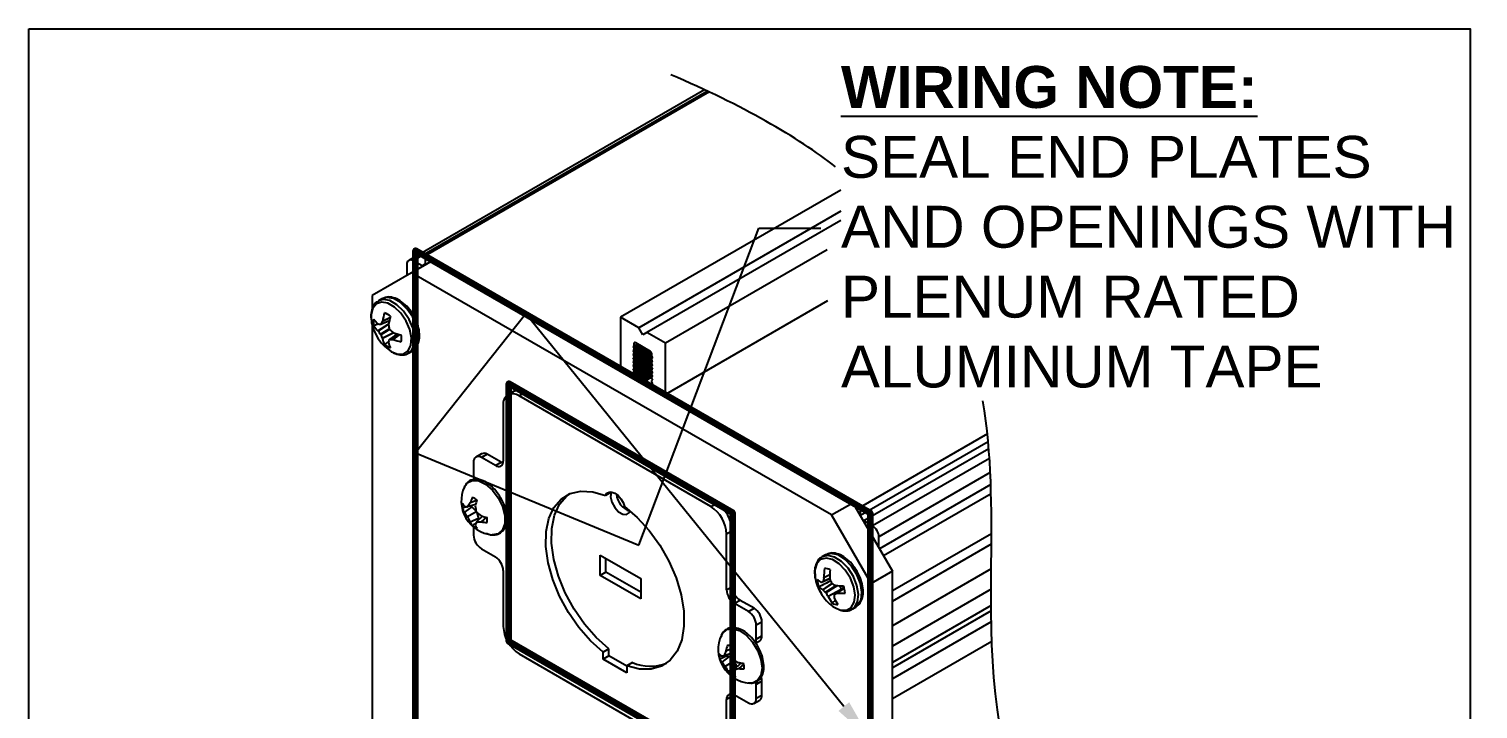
# Model space of a CAD drawing. Extents: x 0 to 6.48, y -7.17 to 0.
# Drawn here: x 0 to 6.48, y -3.04 to 0 of the extents above; entities that cross this region are included whole.
import ezdxf
from ezdxf import colors
from ezdxf.entities.mleader import LeaderData, LeaderLine
from ezdxf.math import Vec2, Vec3

# ---------------------------------------------------------------- set-up
doc = ezdxf.new("R2010")
doc.units = 0
doc.header["$LTSCALE"] = 0.5
doc.header["$MEASUREMENT"] = 0
for name, color, linetype in [('Dimension', 10, 'CONTINUOUS'), ('End Cap', 92, 'CONTINUOUS'), ('FAB DWG', 221, 'CONTINUOUS'), ('Hardware', 242, 'CONTINUOUS'), ('Housing', 150, 'CONTINUOUS')]:
    doc.layers.add(name, color=color, linetype=linetype)
doc.layers.add('Text-Unprinted', color=131, linetype='CONTINUOUS', plot=False)
doc.styles.add('LSAD_Standard', font='arial.ttf')

msp = doc.modelspace()

# ---------------------------------------------------------------- linework, layer by layer
at = {"layer": 'Dimension', "transparency": 16777216}
msp.add_open_spline([(3.6064, -0.6165), (3.4373, -0.4846), (3.1891, -0.3406), (2.8702, -0.205)], degree=3, dxfattribs=at)
msp.add_open_spline([(5.7347, -4.5704), (4.291, -3.9564), (4.2985, -2.929), (4.306, -1.9015), (4.2646, -1.6635)], degree=3, knots=[0, 0, 0, 0, 1, 1.309905, 1.309905, 1.309905, 1.309905], dxfattribs=at)
at = {"layer": 'End Cap', "transparency": 16777216}
for p, q in [((1.806, -1.0351), (1.7109, -1.09)), ((1.7109, -1.09), (1.5341, -1.192)), ((3.5883, -2.1737), (1.7109, -1.09)), ((1.5341, -1.192), (1.5341, -1.2553)), ((1.5341, -1.3195), (1.5341, -3.596)), ((3.5883, -2.1737), (3.6834, -2.1188)), ((3.6834, -2.1188), (3.8602, -2.425)), ((3.7651, -2.4799), (3.5883, -2.1737)), ((3.8602, -2.425), (3.7651, -2.4799)), ((3.8602, -4.9697), (3.8602, -2.425)), ((3.7651, -4.9697), (3.7651, -2.4799))]:
    msp.add_line(p, q, dxfattribs=at)
at = {"layer": 'End Cap', "ltscale": 0.5, "transparency": 16777216}
msp.add_line((1.806, -1.0351), (3.6834, -2.1188), dxfattribs=at)
at = {"layer": 'FAB DWG', "color": 1, "lineweight": 90, "ltscale": 0.5, "transparency": 16777216}
msp.add_lwpolyline([(1.7282, -3.848), (1.7282, -0.9901), (3.7612, -2.1638), (3.7612, -4.9697)], dxfattribs=at)
msp.add_lwpolyline([(3.1447, -3.3159), (2.1459, -2.7393), (2.1459, -1.5859), (3.1447, -2.1625)], close=True, dxfattribs=at)
at = {"layer": 'Hardware', "transparency": 16777216}
for p, q in [((1.578, -1.2068), (1.5621, -1.216)), ((1.614, -1.292), (1.5796, -1.308)), ((1.58, -1.3068), (1.6143, -1.2908)), ((1.5604, -1.3199), (1.5417, -1.3278)), ((1.5601, -1.3183), (1.561, -1.3188)), ((1.5601, -1.35), (1.6082, -1.3184)), ((1.561, -1.3511), (1.5601, -1.35)), ((1.6079, -1.3202), (1.561, -1.3511)), ((1.5713, -1.3648), (1.611, -1.3418)), ((1.5721, -1.3206), (1.6112, -1.3037)), ((1.5729, -1.3198), (1.6113, -1.3032)), ((1.6126, -1.3445), (1.5729, -1.3674)), ((1.5796, -1.308), (1.58, -1.3068)), ((1.5796, -1.3832), (1.6297, -1.358)), ((1.6314, -1.3586), (1.58, -1.3845)), ((1.603, -1.3072), (1.6096, -1.311)), ((1.6075, -1.3227), (1.6075, -1.3242)), ((1.6261, -1.3563), (1.6274, -1.3571)), ((1.58, -1.3845), (1.5796, -1.3832)), ((1.6062, -1.3993), (1.59, -1.4115)), ((1.6075, -1.3994), (1.6075, -1.4003)), ((1.6457, -1.3634), (1.6115, -1.3888)), ((1.6462, -1.3636), (1.6126, -1.3886)), ((1.6261, -1.3886), (1.6572, -1.3668)), ((1.6274, -1.3889), (1.6261, -1.3886)), ((1.6584, -1.3671), (1.6274, -1.3889)), ((1.6386, -1.3611), (1.6386, -1.3687)), ((1.6971, -1.4498), (1.713, -1.4406)), ((2.1205, -1.6822), (2.1205, -1.9323)), ((2.1666, -1.6218), (2.1412, -1.6364)), ((2.2166, -1.6267), (2.1912, -1.6414)), ((3.0486, -2.1363), (2.1912, -1.6414)), ((3.074, -2.1217), (2.2166, -1.6267)), ((1.9879, -1.9374), (1.9879, -1.9988)), ((2.0236, -1.8999), (1.9983, -1.9145)), ((2.0486, -1.9023), (2.0233, -1.917)), ((2.0851, -1.9527), (2.0233, -1.917)), ((2.1105, -1.9381), (2.0486, -1.9023)), ((2.0851, -1.9527), (2.1105, -1.9381)), ((1.947, -2.0473), (1.9481, -2.0452)), ((2.6028, -2.0724), (2.5773, -2.0871)), ((1.9569, -2.1367), (1.9374, -2.1438)), ((1.9798, -2.1367), (1.9469, -2.1609)), ((1.997, -2.1267), (1.9609, -2.1376)), ((2.0018, -2.1088), (1.9727, -2.1196)), ((1.9743, -2.1335), (1.9798, -2.1367)), ((1.9798, -2.1367), (1.9993, -2.1573)), ((3.0486, -2.1363), (3.074, -2.1217)), ((1.9999, -2.1601), (1.9609, -2.1826)), ((2.0101, -2.1893), (1.9727, -2.2057)), ((2.0274, -2.1794), (1.9999, -2.2052)), ((2.0021, -2.1621), (2.0101, -2.1893)), ((2.0101, -2.1893), (2.0101, -2.1956)), ((2.0453, -2.1841), (2.0214, -2.2039)), ((1.9879, -2.2287), (1.9879, -2.264)), ((3.1447, -2.2442), (3.1193, -2.2588)), ((3.1193, -2.5089), (3.1193, -2.2588)), ((3.1447, -2.4942), (3.1447, -2.2442)), ((2.0233, -2.3253), (2.0851, -2.361)), ((2.5544, -2.353), (2.7362, -2.4579)), ((2.5544, -2.4438), (2.5544, -2.353)), ((2.5798, -2.4291), (2.5798, -2.3676)), ((3.5615, -2.3518), (3.5455, -2.361)), ((2.1205, -2.4222), (2.1205, -2.6723)), ((2.5798, -2.4291), (2.5544, -2.4438)), ((2.7362, -2.5487), (2.5544, -2.4438)), ((2.7362, -2.5194), (2.5798, -2.4291)), ((2.7362, -2.4579), (2.7362, -2.5487)), ((3.5503, -2.4707), (3.5808, -2.4572)), ((3.5512, -2.4691), (3.5807, -2.4561)), ((3.5805, -2.4413), (3.5543, -2.4542)), ((3.5543, -2.4542), (3.5545, -2.4527)), ((3.5545, -2.4527), (3.5805, -2.4399)), ((3.5809, -2.459), (3.5812, -2.4605)), ((3.1193, -2.5089), (3.1447, -2.4942)), ((3.541, -2.4735), (3.5418, -2.4736)), ((3.5488, -2.5084), (3.5898, -2.4802)), ((3.5497, -2.5091), (3.5488, -2.5084)), ((3.5908, -2.4807), (3.5497, -2.5091)), ((3.561, -2.5192), (3.6096, -2.4891)), ((3.6145, -2.4895), (3.5629, -2.5215)), ((3.5728, -2.5369), (3.6311, -2.5056)), ((3.6243, -2.5109), (3.5735, -2.5382)), ((3.6436, -2.4967), (3.6002, -2.5288)), ((3.6436, -2.4967), (3.6005, -2.5286)), ((3.6042, -2.4883), (3.6056, -2.4887)), ((3.6122, -2.5239), (3.6447, -2.5004)), ((3.6133, -2.5237), (3.6122, -2.5239)), ((3.6448, -2.5009), (3.6133, -2.5237)), ((3.6234, -2.4901), (3.6311, -2.5056)), ((3.18, -2.5555), (3.1546, -2.5701)), ((3.2165, -2.6058), (3.1546, -2.5701)), ((3.2419, -2.5912), (3.18, -2.5555)), ((3.2165, -2.6058), (3.2419, -2.5912)), ((3.5735, -2.5382), (3.5728, -2.5369)), ((3.6059, -2.5554), (3.5913, -2.5682)), ((3.5996, -2.5433), (3.5999, -2.5444)), ((3.6805, -2.5948), (3.6965, -2.5856)), ((3.2772, -2.6524), (3.2519, -2.6671)), ((3.2772, -2.7139), (3.2772, -2.6524)), ((3.2519, -2.7285), (3.2519, -2.6671)), ((3.2519, -2.7285), (3.2772, -2.7139)), ((2.5923, -2.7722), (2.5669, -2.7869)), ((2.5923, -2.8036), (2.5923, -2.7722)), ((3.1411, -2.7723), (3.116, -2.7822)), ((3.249, -2.7471), (3.2669, -2.7368)), ((2.1912, -2.7948), (3.0486, -3.2897)), ((2.5669, -2.8183), (2.5669, -2.7869)), ((2.5923, -2.8036), (2.5669, -2.8183)), ((2.6729, -2.8795), (2.5669, -2.8183)), ((2.6729, -2.8501), (2.5923, -2.8036)), ((2.6984, -2.8334), (2.6729, -2.8481)), ((2.6729, -2.8481), (2.6729, -2.8795)), ((3.1215, -2.8039), (3.0888, -2.8184)), ((3.1302, -2.8074), (3.0982, -2.8322)), ((3.139, -2.7932), (3.1071, -2.8031)), ((3.1528, -2.8266), (3.1133, -2.8512)), ((3.1215, -2.8039), (3.1302, -2.8074)), ((3.1302, -2.8074), (3.1528, -2.8266)), ((3.1819, -2.838), (3.1518, -2.8663)), ((3.1528, -2.8266), (3.1642, -2.8546)), ((3.1957, -2.8405), (3.1718, -2.8611)), ((3.1819, -2.838), (3.1927, -2.8365)), ((3.1594, -2.8591), (3.1278, -2.874)), ((3.1502, -2.8828), (3.1408, -2.8919)), ((3.1546, -2.9784), (3.2165, -3.0141)), ((3.2772, -2.9176), (3.2519, -2.9322)), ((3.2519, -2.9937), (3.2519, -2.9322)), ((3.2519, -2.9937), (3.2772, -2.979)), ((3.2772, -2.979), (3.2772, -2.9176)), ((3.1447, -2.9841), (3.1193, -2.9988)), ((3.1193, -3.2489), (3.1193, -2.9988)), ((3.1447, -3.2342), (3.1447, -2.9841)), ((3.2415, -3.0166), (3.2669, -3.0019))]:
    msp.add_line(p, q, dxfattribs=at)
at = {"layer": 'Hardware', "transparency": 16777216, "flags": 128}
for points in [[(1.6197, -1.4432), (1.6491, -1.4545), (1.6753, -1.4532), (1.6955, -1.4396), (1.7075, -1.4149), (1.71, -1.3821), (1.7027, -1.3445), (1.6864, -1.3062), (1.6628, -1.2715), (1.6346, -1.244), (1.6048, -1.2268), (1.5766, -1.2217), (1.5531, -1.2293), (1.5368, -1.2487), (1.5295, -1.2778), (1.5319, -1.3136), (1.537, -1.3334)], [(1.696, -1.4504), (1.7095, -1.4393), (1.7221, -1.4134), (1.7247, -1.3787), (1.717, -1.3391), (1.6998, -1.2988), (1.675, -1.2622), (1.6453, -1.2332), (1.6139, -1.2151), (1.5841, -1.2097), (1.5621, -1.216)], [(1.713, -1.4406), (1.7255, -1.4301), (1.7381, -1.4042), (1.7407, -1.3695), (1.733, -1.3299), (1.7158, -1.2896), (1.691, -1.253), (1.6612, -1.224), (1.6298, -1.2059), (1.6001, -1.2005), (1.578, -1.2068)], [(1.5829, -1.4128), (1.5903, -1.4205), (1.6197, -1.4432)], [(2.1105, -1.9381), (2.1174, -1.9412), (2.1194, -1.9419)], [(1.9879, -1.9988), (1.9886, -2.0072), (1.9906, -2.0159)], [(1.9481, -2.0452), (1.9593, -2.0303), (1.9822, -2.0192), (2.0107, -2.0212), (2.0417, -2.0362), (2.0719, -2.0624), (2.098, -2.0971), (2.1171, -2.1365), (2.1272, -2.1764), (2.1272, -2.2123), (2.1171, -2.2405), (2.098, -2.2578), (2.0719, -2.2624), (2.0712, -2.2624)], [(2.5669, -2.7869), (2.5106, -2.7367), (2.4582, -2.6768), (2.4116, -2.6095), (2.3724, -2.537), (2.342, -2.462), (2.3214, -2.3871), (2.3114, -2.3151), (2.3124, -2.2483), (2.3244, -2.1893), (2.3468, -2.1401), (2.3789, -2.1024), (2.4196, -2.0777), (2.4674, -2.0667), (2.5206, -2.0699), (2.5773, -2.0871)], [(2.5773, -2.0871), (2.5838, -2.0767), (2.5937, -2.0711), (2.6061, -2.0711), (2.6199, -2.0765), (2.6336, -2.087), (2.6461, -2.1013), (2.656, -2.1183), (2.6624, -2.1363)], [(2.6028, -2.0724), (2.6006, -2.0928), (2.6062, -2.1168), (2.6187, -2.1403), (2.6359, -2.1591), (2.6548, -2.17), (2.6719, -2.171), (2.6845, -2.162), (2.6876, -2.156)], [(2.5923, -2.7722), (2.5361, -2.722), (2.4837, -2.6621), (2.4371, -2.5948), (2.3979, -2.5223), (2.3674, -2.4473), (2.3469, -2.3725), (2.3369, -2.3004), (2.3379, -2.2336), (2.3498, -2.1746), (2.3722, -2.1254), (2.4044, -2.0877), (2.4143, -2.0799)], [(2.6624, -2.1363), (2.7192, -2.1845), (2.7724, -2.2428), (2.8202, -2.3089), (2.8609, -2.3807), (2.893, -2.4554), (2.9154, -2.5305), (2.9273, -2.6033), (2.9283, -2.6712), (2.9184, -2.7318), (2.8978, -2.7829), (2.8674, -2.8228), (2.8281, -2.8499), (2.7815, -2.8635), (2.7292, -2.8628), (2.6729, -2.8481)], [(3.6288, -2.5987), (3.6556, -2.5991), (3.6767, -2.5871), (3.6899, -2.5638), (3.6937, -2.5318), (3.6876, -2.4946), (3.6724, -2.4562), (3.6497, -2.4208), (3.622, -2.3921), (3.5922, -2.3734), (3.5636, -2.3667), (3.5393, -2.3726), (3.5219, -2.3905), (3.5133, -2.4185), (3.5145, -2.4536), (3.5204, -2.4784)], [(3.6805, -2.5948), (3.6905, -2.587), (3.7044, -2.5624), (3.7084, -2.5287), (3.702, -2.4895), (3.686, -2.449), (3.6621, -2.4117), (3.6328, -2.3815), (3.6014, -2.3618), (3.5713, -2.3547), (3.5457, -2.3609), (3.5443, -2.3617)], [(3.6965, -2.5856), (3.7065, -2.5777), (3.7204, -2.5532), (3.7244, -2.5195), (3.718, -2.4803), (3.702, -2.4398), (3.678, -2.4025), (3.6488, -2.3723), (3.6174, -2.3526), (3.5873, -2.3455), (3.5616, -2.3517), (3.5615, -2.3518)], [(3.0961, -2.7106), (3.1001, -2.7034), (3.1194, -2.6863), (3.1455, -2.6819), (3.1757, -2.6908), (3.2068, -2.7118), (3.2352, -2.7429), (3.258, -2.7806), (3.2726, -2.8207), (3.2775, -2.8591), (3.2722, -2.8914), (3.2572, -2.9143), (3.2342, -2.9252), (3.2202, -2.9257)], [(3.1458, -2.9746), (3.1453, -2.9766), (3.1447, -2.9841)], [(3.2519, -2.9322), (3.2512, -2.9239), (3.2503, -2.9192)]]:
    msp.add_lwpolyline(points, dxfattribs=at)
at = {"layer": 'Hardware', "transparency": 16777216}
for centre, radius, start, end in [((1.8427, -1.3587), 0.2678, 160.65355, 168.81704), ((1.5622, -1.3482), 0.083, 49.63347, 70.37191), ((1.9353, -1.3761), 0.3321, 164.07567, 170.74525), ((1.7393, -1.2696), 0.2121, 197.50944, 222.48519), ((1.6234, -1.3129), 0.0831, 169.63246, 190.36754), ((1.6388, -1.2286), 0.1193, 215.52476, 228.73883), ((1.6399, -1.2652), 0.1164, 212.529, 226.7643), ((1.5934, -1.1731), 0.1492, 257.4359, 261.47988), ((1.7342, -1.231), 0.2108, 214.741, 219.41135), ((1.775, -1.4269), 0.2287, 148.68927, 152.08086), ((1.8813, -1.279), 0.2774, 189.37614, 193.09422), ((1.8021, -1.1419), 0.2774, 226.90638, 230.62442), ((1.745, -1.0465), 0.3322, 249.25702, 255.92589), ((1.7702, -1.2933), 0.2108, 200.58912, 205.25928), ((1.6934, -1.3578), 0.1165, 193.23784, 207.47146), ((1.6438, -1.3483), 0.083, 229.63347, 250.37191), ((1.7499, -1.4441), 0.1492, 158.52803, 162.57289), ((1.7245, -1.377), 0.1193, 191.26371, 204.47628), ((1.6208, -1.1599), 0.2288, 267.92561, 271.31648), ((1.7138, -1.1354), 0.2678, 251.18548, 259.34838), ((1.5826, -1.3836), 0.0831, 349.63246, 10.36754), ((2.1873, -1.6676), 0.0503, 54.38242, 114.30712), ((2.1636, -1.6752), 0.0437, 50.79671, 189.21404), ((2.0095, -1.9339), 0.0218, 50.79671, 189.21404), ((2.034, -1.9228), 0.0251, 54.38242, 114.30712), ((2.0989, -1.9358), 0.0218, 230.79671, 9.21404), ((2.0836, -2.1118), 0.151, 154.70082, 265.29381), ((2.0112, -2.1323), 0.0746, 171.17936, 188.82064), ((1.9947, -2.0913), 0.0644, 207.29396, 222.06295), ((1.9746, -2.0422), 0.0964, 253.27567, 261.82184), ((2.1054, -2.2195), 0.1662, 143.01239, 150.45209), ((2.1556, -2.1794), 0.1925, 153.88357, 161.89385), ((1.9559, -2.1642), 0.0746, 51.18061, 68.82476), ((2.2855, -2.1956), 0.2967, 162.45036, 167.77995), ((2.2183, -2.1115), 0.2238, 185.44628, 192.54191), ((2.7146, -2.0726), 0.0887, 185.30266, 252.0279), ((2.9658, -2.2658), 0.1537, 2.60548, 57.39452), ((2.9911, -2.2511), 0.1537, 2.60548, 57.39452), ((2.0066, -2.1168), 0.0742, 201.26154, 216.38953), ((2.0706, -2.0965), 0.1394, 207.4879, 218.13857), ((2.0903, -2.1307), 0.1395, 201.86187, 212.51197), ((2.1512, -1.9952), 0.2238, 227.45869, 234.55407), ((2.112, -1.895), 0.2967, 252.22171, 257.55048), ((1.9743, -2.1962), 0.0746, 351.17936, 8.82064), ((2.0408, -2.1759), 0.0743, 203.61136, 218.73724), ((2.0296, -2.1643), 0.0746, 231.18061, 248.82476), ((2.0647, -2.2605), 0.0768, 182.60548, 237.39452), ((2.0894, -2.241), 0.0964, 158.18641, 166.73495), ((2.0569, -2.199), 0.0645, 197.93916, 212.70565), ((2.0012, -2.039), 0.1662, 269.55433, 276.99256), ((2.0611, -2.0156), 0.1925, 258.10848, 266.11809), ((2.0437, -2.4257), 0.0768, 2.60548, 57.39452), ((3.7594, -2.5045), 0.2111, 166.20422, 170.3472), ((3.8139, -2.4466), 0.2595, 172.43991, 181.35537), ((3.5575, -2.4645), 0.052, 62.49861, 90.88052), ((3.8861, -2.4434), 0.3056, 175.29398, 182.91911), ((3.8442, -2.3686), 0.2786, 199.25522, 203.06137), ((3.196, -2.5054), 0.0768, 182.60548, 237.39452), ((3.2214, -2.4907), 0.0768, 182.60548, 237.39452), ((3.7227, -2.4146), 0.2121, 197.50944, 222.48519), ((3.5702, -2.4074), 0.0722, 230.21109, 246.18227), ((3.6424, -2.4538), 0.1188, 184.3956, 200.70977), ((3.5803, -2.4464), 0.0695, 225.27357, 243.13178), ((3.3346, -1.8475), 0.6594, 288.31223, 289.08484), ((3.6689, -2.3872), 0.1705, 225.65514, 230.7552), ((3.7683, -2.401), 0.2381, 210.39816, 214.80429), ((3.7288, -2.2532), 0.2661, 238.48466, 242.07854), ((3.4266, -2.0812), 0.48, 291.24925, 292.74331), ((3.6463, -2.0738), 0.4169, 264.38936, 269.34139), ((3.6304, -2.2161), 0.308, 266.82893, 273.43822), ((3.5304, -2.5327), 0.1188, 4.3956, 20.70977), ((3.2005, -2.6559), 0.0768, 2.60548, 57.39452), ((3.6707, -2.4664), 0.1388, 221.22075, 252.42682), ((3.7261, -2.4678), 0.1681, 204.7763, 216.68974), ((3.6154, -2.522), 0.052, 242.49861, 270.88052), ((3.7623, -2.5357), 0.1629, 178.05052, 182.66187), ((3.7615, -2.4749), 0.1759, 203.27973, 214.30586), ((3.1751, -2.6706), 0.0768, 2.60548, 57.39452), ((2.274, -2.6653), 0.1537, 182.60548, 237.39452), ((3.2326, -2.7751), 0.151, 154.70082, 265.29381), ((3.2535, -2.7169), 0.024, 304.05635, 7.25583), ((3.2517, -2.8523), 0.1527, 152.67895, 161.22271), ((3.297, -2.8172), 0.1843, 160.47457, 169.0462), ((3.1122, -2.8125), 0.0579, 58.15079, 79.05363), ((3.4032, -2.8173), 0.2659, 168.27455, 174.32788), ((3.2212, -2.7298), 0.0307, 329.79112, 2.47729), ((2.7783, -2.6515), 0.1987, 246.27566, 291.44283), ((3.1225, -2.7702), 0.0439, 212.8046, 230.47817), ((3.1783, -2.7945), 0.0927, 179.70669, 194.96379), ((3.138, -2.7949), 0.0545, 205.52667, 223.16861), ((3.0896, -2.649), 0.1551, 271.83093, 276.47004), ((3.2018, -2.7654), 0.1232, 212.80919, 224.10347), ((3.2023, -2.7858), 0.0828, 189.10629, 192.61759), ((3.3545, -2.7496), 0.2198, 190.86896, 198.19282), ((3.2798, -2.6363), 0.2261, 233.58712, 240.4153), ((3.2316, -2.4906), 0.3482, 259.50533, 263.93691), ((3.1053, -2.8607), 0.0927, 359.70669, 14.96379), ((3.2489, -2.781), 0.1527, 207.37987, 217.559), ((3.2102, -2.8277), 0.0945, 209.32521, 222.71079), ((3.1714, -2.8427), 0.0579, 238.15079, 259.05363), ((3.2477, -2.8828), 0.0973, 170.23938, 180.05966), ((3.2304, -2.8463), 0.0879, 204.5598, 217.23064), ((3.1089, -2.6615), 0.2092, 281.82518, 287.49473), ((3.186, -2.654), 0.2075, 266.07921, 273.30765), ((3.2128, -2.9188), 0.0644, 1.1059, 19.22487), ((3.1408, -2.9953), 0.0218, 50.79671, 189.21404), ((3.2535, -2.9821), 0.024, 304.05635, 7.25583), ((3.2303, -2.9972), 0.0218, 230.79671, 9.21404)]:
    msp.add_arc(centre, radius, start, end, dxfattribs=at)
for points, knots in [([(1.5629, -1.2174), (1.5594, -1.2189), (1.5479, -1.2239), (1.5358, -1.2436), (1.5281, -1.2721), (1.5289, -1.3065), (1.5367, -1.3313), (1.5406, -1.3437)], [0, 0, 0, 0, 0.090957, 0.308355, 0.527976, 0.762145, 1, 1, 1, 1]), ([(1.7113, -1.4404), (1.7175, -1.4365), (1.7313, -1.428), (1.743, -1.4036), (1.7476, -1.3729), (1.7433, -1.3368), (1.7301, -1.2989), (1.7093, -1.2628), (1.6827, -1.2322), (1.6524, -1.2095), (1.6222, -1.1987), (1.596, -1.1977), (1.5837, -1.2052), (1.5788, -1.2082)], [0, 0, 0, 0, 0.074097, 0.163002, 0.255505, 0.353517, 0.452848, 0.552008, 0.651524, 0.751989, 0.854208, 0.942445, 1, 1, 1, 1]), ([(1.5713, -1.3207), (1.5716, -1.3207), (1.5721, -1.3207), (1.5726, -1.3202), (1.5728, -1.3199), (1.5729, -1.3198)], [0, 0, 0, 0, 0.42854, 0.857097, 1, 1, 1, 1]), ([(1.611, -1.3418), (1.6112, -1.3423), (1.6114, -1.3431), (1.612, -1.344), (1.6125, -1.3444), (1.6126, -1.3445)], [0, 0, 0, 0, 0.42854, 0.857097, 1, 1, 1, 1]), ([(1.5729, -1.3674), (1.5727, -1.367), (1.5724, -1.3662), (1.5718, -1.3653), (1.5714, -1.3649), (1.5713, -1.3648)], [0, 0, 0, 0, 0.4285399, 0.857097, 1, 1, 1, 1]), ([(1.6126, -1.3886), (1.6123, -1.3886), (1.6117, -1.3886), (1.6112, -1.389), (1.6111, -1.3894), (1.611, -1.3894)], [0, 0, 0, 0, 0.42854, 0.857097, 1, 1, 1, 1]), ([(1.6208, -1.444), (1.6263, -1.4469), (1.6412, -1.4546), (1.6651, -1.4588), (1.6859, -1.4572), (1.6939, -1.4508), (1.6953, -1.4496)], [0, 0, 0, 0, 0.214076, 0.581614, 0.928032, 1, 1, 1, 1]), ([(2.1124, -2.104), (2.1066, -2.0938), (2.0939, -2.0716), (2.0676, -2.0438), (2.0377, -2.0228), (2.008, -2.013), (1.9806, -2.0149), (1.9594, -2.0262), (1.952, -2.0401), (1.949, -2.0458)], [0, 0, 0, 0, 0.133442, 0.2897, 0.446959, 0.605887, 0.746959, 0.897219, 1, 1, 1, 1]), ([(2.0444, -2.2548), (2.0457, -2.2555), (2.0572, -2.2622), (2.0778, -2.264), (2.1039, -2.2584), (2.1235, -2.2411), (2.1348, -2.2154), (2.1377, -2.1832), (2.1311, -2.1468), (2.1218, -2.1189), (2.1135, -2.1057), (2.1124, -2.104)], [0, 0, 0, 0, 0.018689, 0.164198, 0.291188, 0.425503, 0.557667, 0.695063, 0.837106, 0.979533, 1, 1, 1, 1]), ([(1.9987, -2.2091), (1.9978, -2.2098), (1.9925, -2.2143), (1.9873, -2.2187), (1.9828, -2.2224)], [0, 0, 0, 0, 0.160972, 1, 1, 1, 1]), ([(3.5449, -2.3632), (3.542, -2.3645), (3.5309, -2.3694), (3.5193, -2.3888), (3.5114, -2.4173), (3.5128, -2.4518), (3.5224, -2.489), (3.5351, -2.5125), (3.5413, -2.5239)], [0, 0, 0, 0, 0.065128, 0.243482, 0.42373, 0.615917, 0.813784, 1, 1, 1, 1]), ([(3.6958, -2.5846), (3.7017, -2.5809), (3.715, -2.5725), (3.7264, -2.5484), (3.7311, -2.5177), (3.7266, -2.4816), (3.7134, -2.4437), (3.6926, -2.4076), (3.666, -2.377), (3.6357, -2.3545), (3.6055, -2.3436), (3.5788, -2.3428), (3.5661, -2.3507), (3.5609, -2.3539)], [0, 0, 0, 0, 0.070027, 0.158862, 0.251331, 0.34929, 0.448547, 0.547634, 0.647079, 0.747477, 0.84963, 0.93777, 1, 1, 1, 1]), ([(3.5858, -2.4677), (3.5769, -2.4723), (3.5587, -2.4817), (3.5406, -2.491), (3.5313, -2.4958)], [0, 0, 0, 0, 0.490983, 1, 1, 1, 1]), ([(3.5502, -2.4707), (3.5504, -2.4706), (3.5508, -2.4703), (3.5511, -2.4697), (3.5512, -2.4692), (3.5512, -2.4691)], [0, 0, 0, 0, 0.4285399, 0.857097, 1, 1, 1, 1]), ([(3.5629, -2.5215), (3.5627, -2.5211), (3.5622, -2.5204), (3.5615, -2.5196), (3.5611, -2.5193), (3.561, -2.5192)], [0, 0, 0, 0, 0.42854, 0.857097, 1, 1, 1, 1]), ([(3.5879, -2.4778), (3.5881, -2.4782), (3.5885, -2.479), (3.5892, -2.4797), (3.5896, -2.48), (3.5897, -2.4801)], [0, 0, 0, 0, 0.42854, 0.857097, 1, 1, 1, 1]), ([(3.6005, -2.5286), (3.6003, -2.5287), (3.5998, -2.529), (3.5996, -2.5296), (3.5995, -2.53), (3.5995, -2.5302)], [0, 0, 0, 0, 0.42854, 0.857097, 1, 1, 1, 1]), ([(3.6325, -2.6005), (3.6381, -2.6014), (3.6525, -2.6038), (3.6699, -2.602), (3.6781, -2.5952), (3.6798, -2.5939)], [0, 0, 0, 0, 0.335047, 0.865419, 1, 1, 1, 1]), ([(3.2636, -2.7726), (3.2607, -2.7663), (3.252, -2.7477), (3.2303, -2.7207), (3.2017, -2.6951), (3.171, -2.6795), (3.1418, -2.6756), (3.1168, -2.6842), (3.1004, -2.699), (3.0961, -2.7128), (3.0946, -2.7175)], [0, 0, 0, 0, 0.073936, 0.219687, 0.366064, 0.51376, 0.662667, 0.792242, 0.928825, 1, 1, 1, 1]), ([(3.2158, -2.9247), (3.2237, -2.9253), (3.2411, -2.9265), (3.2636, -2.9143), (3.2794, -2.8923), (3.2864, -2.863), (3.2844, -2.8283), (3.2765, -2.7965), (3.2668, -2.7785), (3.2636, -2.7726)], [0, 0, 0, 0, 0.1317595, 0.2902172, 0.4421374, 0.5957626, 0.7565342, 0.9197535, 1, 1, 1, 1])]:
    msp.add_open_spline(points, degree=3, knots=knots, dxfattribs=at)
at = {"layer": 'Housing', "transparency": 16777216}
for p, q in [((3.02, -0.2717), (1.6976, -1.0351)), ((3.033, -0.2778), (1.7176, -1.0371)), ((3.0415, -0.2818), (1.7714, -1.0151)), ((3.6304, -0.7203), (2.6441, -1.2897)), ((3.6304, -0.8156), (2.7267, -1.3373)), ((3.6304, -0.8572), (2.7627, -1.3581)), ((1.7714, -1.0151), (1.7714, -1.0518)), ((1.806, -1.0351), (1.7714, -1.0151)), ((3.5694, -0.9877), (2.8453, -1.4058)), ((1.6894, -1.0534), (1.6894, -1.1024)), ((1.7572, -1.06), (1.7176, -1.0371)), ((1.7714, -1.0518), (1.7572, -1.06)), ((3.5708, -1.2162), (2.8453, -1.635)), ((2.6441, -1.2897), (2.6441, -1.5189)), ((2.7267, -1.3373), (2.6441, -1.2897)), ((2.7447, -1.3685), (2.7267, -1.3373)), ((2.7627, -1.3581), (2.7447, -1.3685)), ((2.8453, -1.4058), (2.7627, -1.3581)), ((2.7226, -1.409), (2.7013, -1.4213)), ((2.7369, -1.4173), (2.7013, -1.4378)), ((2.7013, -1.4213), (2.706, -1.4184)), ((2.7044, -1.4268), (2.7013, -1.4213)), ((2.7289, -1.4127), (2.7044, -1.4268)), ((2.7367, -1.4172), (2.7044, -1.4359)), ((2.7432, -1.4209), (2.7044, -1.4433)), ((2.7116, -1.4027), (2.706, -1.406)), ((2.706, -1.4184), (2.706, -1.406)), ((2.7224, -1.4089), (2.706, -1.4184)), ((2.7116, -1.4027), (2.7778, -1.4409)), ((2.8453, -1.635), (2.8453, -1.4058)), ((2.7511, -1.4255), (2.7013, -1.4543)), ((2.7654, -1.4337), (2.7013, -1.4707)), ((2.7013, -1.4378), (2.7044, -1.4359)), ((2.7044, -1.4433), (2.7013, -1.4378)), ((2.7794, -1.4421), (2.7013, -1.4872)), ((2.7013, -1.4543), (2.7044, -1.4523)), ((2.7044, -1.4597), (2.7013, -1.4543)), ((2.7834, -1.4562), (2.7013, -1.5036)), ((2.7013, -1.4707), (2.7044, -1.4688)), ((2.7875, -1.4704), (2.7013, -1.5201)), ((2.7044, -1.4762), (2.7013, -1.4707)), ((2.7013, -1.4872), (2.7044, -1.4852)), ((2.7875, -1.4868), (2.7013, -1.5366)), ((2.7044, -1.4927), (2.7013, -1.4872)), ((2.751, -1.4254), (2.7044, -1.4523)), ((2.7574, -1.4291), (2.7044, -1.4597)), ((2.7653, -1.4337), (2.7044, -1.4688)), ((2.7717, -1.4374), (2.7044, -1.4762)), ((2.7793, -1.442), (2.7044, -1.4852)), ((2.7828, -1.4474), (2.7044, -1.4927)), ((2.7834, -1.4561), (2.7044, -1.5017)), ((2.7836, -1.4634), (2.7044, -1.5091)), ((2.7874, -1.4702), (2.7044, -1.5182)), ((2.7839, -1.4797), (2.7044, -1.5256)), ((2.7874, -1.4867), (2.7044, -1.5346)), ((2.7834, -1.4507), (2.7834, -1.4631)), ((2.7834, -1.4631), (2.7881, -1.4714)), ((2.7881, -1.4714), (2.785, -1.4733)), ((2.785, -1.4824), (2.7881, -1.4879)), ((2.7881, -1.4879), (2.785, -1.4898)), ((2.7013, -1.5036), (2.7044, -1.5017)), ((2.7044, -1.5091), (2.7013, -1.5036)), ((2.7013, -1.5201), (2.7044, -1.5182)), ((2.7044, -1.5256), (2.7013, -1.5201)), ((2.7013, -1.5366), (2.7044, -1.5346)), ((2.7044, -1.5421), (2.7013, -1.5366)), ((2.7875, -1.5033), (2.7023, -1.5525)), ((2.7023, -1.5524), (2.7044, -1.5511)), ((2.7839, -1.4962), (2.7044, -1.5421)), ((2.7874, -1.5032), (2.7044, -1.5511)), ((2.7839, -1.5126), (2.7086, -1.5561)), ((2.7874, -1.5196), (2.7164, -1.5606)), ((2.7875, -1.5197), (2.7166, -1.5607)), ((2.7839, -1.5291), (2.7228, -1.5643)), ((2.7874, -1.5361), (2.7307, -1.5689)), ((2.7875, -1.5362), (2.7308, -1.5689)), ((2.7839, -1.5456), (2.7371, -1.5726)), ((2.7874, -1.5526), (2.7449, -1.5771)), ((2.7875, -1.5528), (2.7452, -1.5772)), ((2.785, -1.4989), (2.7881, -1.5043)), ((2.7881, -1.5043), (2.785, -1.5063)), ((2.785, -1.5153), (2.7881, -1.5208)), ((2.7881, -1.5208), (2.785, -1.5227)), ((2.785, -1.5318), (2.7881, -1.5373)), ((2.7881, -1.5373), (2.785, -1.5392)), ((2.785, -1.5482), (2.7881, -1.5537)), ((2.7881, -1.5537), (2.785, -1.5557)), ((2.7475, -1.5786), (2.7836, -1.5578)), ((2.7859, -1.5828), (2.7703, -1.5917)), ((2.785, -1.5647), (2.7881, -1.5702)), ((2.7881, -1.5702), (2.785, -1.5721)), ((2.785, -1.5812), (2.7881, -1.5867)), ((2.7881, -1.5867), (2.785, -1.5886)), ((2.785, -1.5976), (2.7872, -1.6015)), ((4.2851, -1.8115), (3.718, -2.1388)), ((4.2885, -1.8462), (3.718, -2.1756)), ((4.2912, -1.8773), (3.7322, -2.2001)), ((4.2945, -1.9212), (3.7718, -2.2229)), ((4.2981, -1.9844), (3.8001, -2.2719)), ((4.3002, -2.0373), (3.8023, -2.3247)), ((3.718, -2.1388), (3.6834, -2.1188)), ((4.3014, -2.0788), (3.8205, -2.3564)), ((3.718, -2.1756), (3.718, -2.1388)), ((3.7718, -2.2229), (3.7322, -2.2001)), ((4.3032, -2.2575), (3.8602, -2.5132)), ((3.8001, -2.3209), (3.8001, -2.2719)), ((3.8602, -2.5588), (4.303, -2.3032)), ((4.3023, -2.4148), (3.8602, -2.67)), ((4.3018, -2.5049), (3.8602, -2.7598)), ((4.3018, -2.5783), (3.8602, -2.8333)), ((4.302, -2.6027), (3.8602, -2.8578)), ((4.3026, -2.6514), (3.8602, -2.9068)), ((4.3048, -2.7399), (3.8602, -2.9966))]:
    msp.add_line(p, q, dxfattribs=at)
at = {"layer": 'Housing', "transparency": 16777216, "flags": 128}
for points in [[(1.7604, -1.0614), (1.76, -1.0612), (1.7572, -1.06)], [(1.7714, -1.0518), (1.7711, -1.0548), (1.771, -1.0553)], [(2.7044, -1.4359), (2.7051, -1.4353), (2.7056, -1.4345), (2.7059, -1.4334), (2.706, -1.4322), (2.7059, -1.4309), (2.7056, -1.4296), (2.7051, -1.4282), (2.7044, -1.4268)], [(2.7044, -1.4523), (2.7051, -1.4517), (2.7056, -1.4509), (2.7059, -1.4499), (2.706, -1.4487), (2.7059, -1.4474), (2.7056, -1.446), (2.7051, -1.4446), (2.7044, -1.4433)], [(2.7044, -1.4688), (2.7051, -1.4682), (2.7056, -1.4674), (2.7059, -1.4664), (2.706, -1.4652), (2.7059, -1.4639), (2.7056, -1.4625), (2.7051, -1.4611), (2.7044, -1.4597)], [(2.7044, -1.4852), (2.7051, -1.4847), (2.7056, -1.4838), (2.7059, -1.4828), (2.706, -1.4816), (2.7059, -1.4803), (2.7056, -1.479), (2.7051, -1.4776), (2.7044, -1.4762)], [(2.785, -1.4733), (2.7843, -1.4739), (2.7838, -1.4748), (2.7835, -1.4758), (2.7834, -1.477), (2.7835, -1.4783), (2.7838, -1.4796), (2.7843, -1.481), (2.785, -1.4824)], [(2.785, -1.4898), (2.7843, -1.4904), (2.7838, -1.4912), (2.7835, -1.4922), (2.7834, -1.4934), (2.7835, -1.4947), (2.7838, -1.4961), (2.7843, -1.4975), (2.785, -1.4989)], [(2.7044, -1.5017), (2.7051, -1.5011), (2.7056, -1.5003), (2.7059, -1.4993), (2.706, -1.4981), (2.7059, -1.4968), (2.7056, -1.4954), (2.7051, -1.494), (2.7044, -1.4927)], [(2.7044, -1.5182), (2.7051, -1.5176), (2.7056, -1.5168), (2.7059, -1.5157), (2.706, -1.5146), (2.7059, -1.5133), (2.7056, -1.5119), (2.7051, -1.5105), (2.7044, -1.5091)], [(2.7044, -1.5346), (2.7051, -1.534), (2.7056, -1.5332), (2.7059, -1.5322), (2.706, -1.531), (2.7059, -1.5297), (2.7056, -1.5283), (2.7051, -1.527), (2.7044, -1.5256)], [(2.7044, -1.5511), (2.7051, -1.5505), (2.7056, -1.5497), (2.7059, -1.5487), (2.706, -1.5475), (2.7059, -1.5462), (2.7056, -1.5448), (2.7051, -1.5434), (2.7044, -1.5421)], [(2.785, -1.5063), (2.7843, -1.5069), (2.7838, -1.5077), (2.7835, -1.5087), (2.7834, -1.5099), (2.7835, -1.5112), (2.7838, -1.5126), (2.7843, -1.5139), (2.785, -1.5153)], [(2.785, -1.5227), (2.7843, -1.5233), (2.7838, -1.5241), (2.7835, -1.5252), (2.7834, -1.5263), (2.7835, -1.5276), (2.7838, -1.529), (2.7843, -1.5304), (2.785, -1.5318)], [(2.785, -1.5392), (2.7843, -1.5398), (2.7838, -1.5406), (2.7835, -1.5416), (2.7834, -1.5428), (2.7835, -1.5441), (2.7838, -1.5455), (2.7843, -1.5469), (2.785, -1.5482)], [(2.785, -1.5557), (2.7843, -1.5562), (2.7838, -1.5571), (2.7835, -1.5581), (2.7834, -1.5593), (2.7835, -1.5606), (2.7838, -1.5619), (2.7843, -1.5633), (2.785, -1.5647)], [(2.785, -1.5721), (2.7843, -1.5727), (2.7838, -1.5735), (2.7835, -1.5745), (2.7834, -1.5757), (2.7835, -1.577), (2.7838, -1.5784), (2.7843, -1.5798), (2.785, -1.5812)], [(2.785, -1.5886), (2.7843, -1.5892), (2.7838, -1.59), (2.7835, -1.591), (2.7834, -1.5922), (2.7835, -1.5935), (2.7838, -1.5949), (2.7843, -1.5963), (2.785, -1.5976)], [(3.7184, -2.1795), (3.7183, -2.1789), (3.718, -2.1756)], [(3.7322, -2.2001), (3.7294, -2.1982), (3.729, -2.1978)]]:
    msp.add_lwpolyline(points, dxfattribs=at)
at = {"layer": 'Housing', "transparency": 16777216}
for centre, radius, start, end in [((1.7066, -1.0506), 0.0175, 50.79671, 189.21404), ((2.7094, -1.4054), 0.00349, 50.79478, 189.21038), ((2.7711, -1.4512), 0.0123, 2.60581, 57.39392), ((3.7387, -2.2747), 0.0615, 2.60548, 57.39452)]:
    msp.add_arc(centre, radius, start, end, dxfattribs=at)
at = {"layer": 'Text-Unprinted', "transparency": 16777216}
msp.add_lwpolyline([(0, 0), (6.4435, 0), (6.4435, -7.1691), (0, -7.1691)], close=True, dxfattribs=at)

# ---------------------------------------------------------------- leaders
at = {"layer": 'FAB DWG', "ltscale": 0.5, "transparency": 16777216}
ml = msp.add_multileader_mtext('Standard', dxfattribs=at)
ml.set_content('\\A1;{\\fArial|b1|i0|c0|p34;\\LWIRING NOTE:\\P}SEAL END PLATES AND OPENINGS WITH PLENUM RATED ALUMINUM TAPE', color=256, style='LSAD_Standard')
ml.set_leader_properties()
ml.build(insert=Vec2(0, 0))
ml.multileader.update_dxf_attribs({"text_left_attachment_type": 2, "dogleg_length": 0.36, "arrow_head_size": 0.1875})
ctx = ml.context
ctx.base_point, ctx.char_height, ctx.arrow_head_size, ctx.landing_gap_size, ctx.plane_origin = Vec3(3.5404, -0.8909), 0.1875, 0.1875, 0.09, Vec3(3.9841, 15.6184)
ctx.left_attachment = 2
notes = []
notes.append((ctx, [(0, (1, 1, 0), (3.2632, -0.8909), (1, 0), 0.2772, [(3, [(3.7612, -3.1763), (2.221, -1.2746), (1.7282, -1.8953), (2.7265, -2.3086)], 0, [])])]))
ctx.mtext.insert, ctx.mtext.width, ctx.mtext.defined_height, ctx.mtext.flow_direction = Vec3(3.6304, -0.1657), 2.848247, 1.4978, 5
for ctx, leaders in notes:
    for number, flags, end, landing, length, lines in leaders:
        leader = LeaderData()
        leader.index, (leader.has_last_leader_line, leader.has_dogleg_vector, leader.attachment_direction) = number, flags
        leader.last_leader_point, leader.dogleg_vector, leader.dogleg_length = Vec3(end), Vec3(landing), length
        for number, points, colour, breaks in lines:
            line = LeaderLine()
            line.index, line.vertices, line.color, line.breaks = number, Vec3.list(points), colors.encode_raw_color(colour), breaks
            leader.lines.append(line)
        ctx.leaders.append(leader)

doc.saveas('drawing.dxf')
